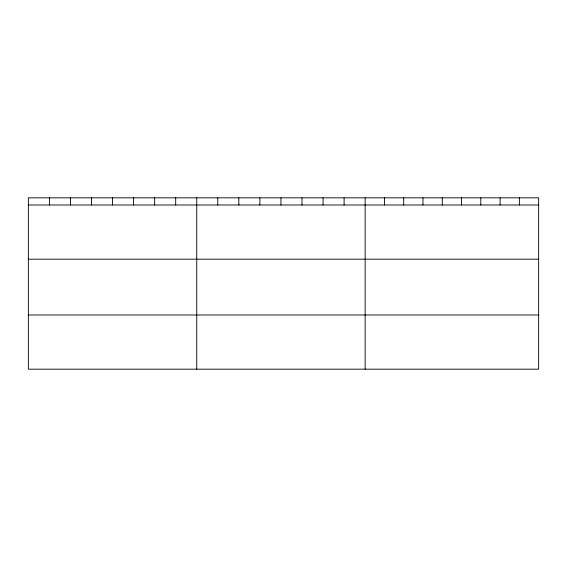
<?xml version="1.0" encoding="UTF-8"?>
<svg xmlns="http://www.w3.org/2000/svg" width="567" height="567" viewBox="0 0 567 567"><rect width="100%" height="100%" fill="white"/><g stroke="black" fill="none" stroke-linecap="round" stroke-linejoin="round"><path stroke-width="0.85" d="M538.65 259.176L538.65 197.833L28.35 197.833L28.35 369.167L538.65 369.167L538.65 259.176L28.35 259.176M28.35 204.999L538.65 204.999M28.35 314.99L538.65 314.99M519.372 197.833L519.372 204.999M500.094 197.833L500.094 204.999M480.816 197.833L480.816 204.999M461.538 197.833L461.538 204.999M442.26 197.833L442.26 204.999M422.982 197.833L422.982 204.999M403.704 197.833L403.704 204.999M384.426 197.833L384.426 204.999M365.148 197.833L365.148 369.167M344.098 197.833L344.098 204.999M323.048 197.833L323.048 204.999M301.998 197.833L301.998 204.999M280.948 197.833L280.948 204.999M259.899 197.833L259.899 204.999M238.849 197.833L238.849 204.999M217.799 197.833L217.799 204.999M196.749 197.833L196.749 369.167M175.699 197.833L175.699 204.999M154.649 197.833L154.649 204.999M133.599 197.833L133.599 204.999M112.55 197.833L112.55 204.999M91.5 197.833L91.5 204.999M70.45 197.833L70.45 204.999M49.4 197.833L49.4 204.999"/></g></svg>
